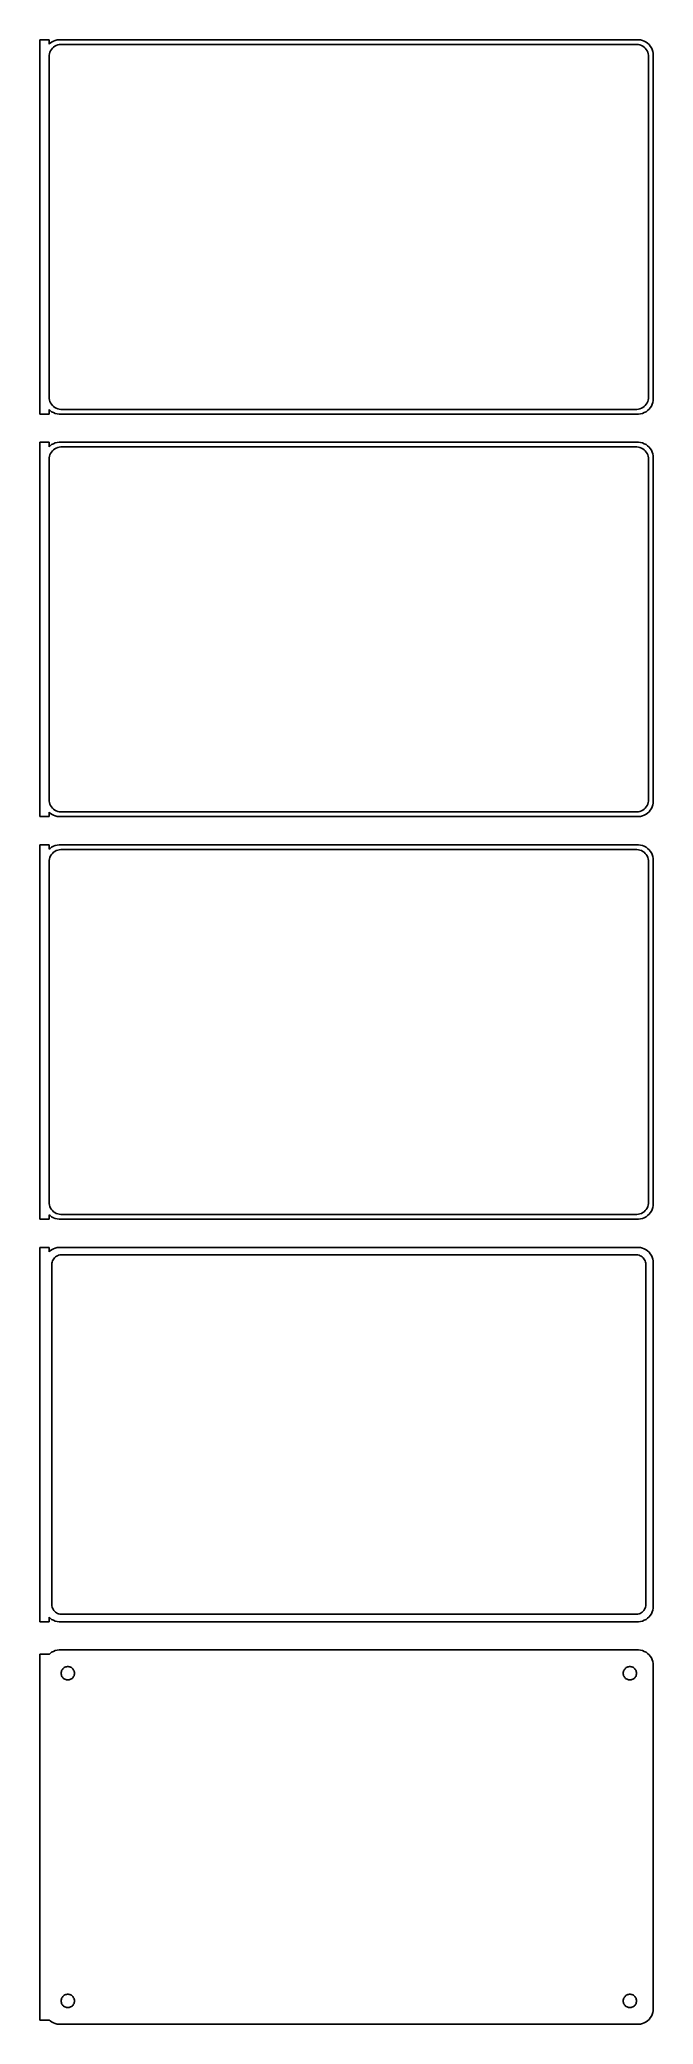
# Model space of a CAD drawing. Header units: metres. Extents: x -99 to 98, y 585 to 1221.
import ezdxf

# ---------------------------------------------------------------- set-up
doc = ezdxf.new("R2010")
doc.units = ezdxf.units.M

msp = doc.modelspace()

# ---------------------------------------------------------------- linework, layer by layer
for p, q in [((-96, 1220.99), (-99, 1220.99)), ((-99, 1220.99), (-99, 1101.01)), ((-96, 1219.56), (-96, 1220.99)), ((-95.6871, 1219.85), (-96, 1219.56)), ((-96, 1215.5), (-95.9685, 1216)), ((-96, 1106.5), (-96, 1215.5)), ((-95.9685, 1216), (-95.8743, 1216.49)), ((-95.8743, 1216.49), (-95.7191, 1216.97)), ((-95.7191, 1216.97), (-95.5052, 1217.43)), ((-95.1791, 1220.22), (-95.6871, 1219.85)), ((-95.5052, 1217.43), (-95.2361, 1217.85)), ((-95.2361, 1217.85), (-94.9159, 1218.24)), ((-94.6289, 1220.52), (-95.1791, 1220.22)), ((-94.9159, 1218.24), (-94.5497, 1218.58)), ((-94.0451, 1220.76), (-94.6289, 1220.52)), ((-94.5497, 1218.58), (-94.1433, 1218.88)), ((-94.1433, 1218.88), (-93.7031, 1219.12)), ((-93.4369, 1220.91), (-94.0451, 1220.76)), ((-93.7031, 1219.12), (-93.2361, 1219.3)), ((-92.8139, 1220.99), (-93.4369, 1220.91)), ((-93.2361, 1219.3), (-92.7495, 1219.43)), ((92.8139, 1220.99), (-92.8139, 1220.99)), ((-92.7495, 1219.43), (-92.2512, 1219.49)), ((-92.2512, 1219.49), (92.2512, 1219.49)), ((92.2512, 1219.49), (92.7495, 1219.43)), ((92.7495, 1219.43), (93.2361, 1219.3)), ((93.4369, 1220.91), (92.8139, 1220.99)), ((93.2361, 1219.3), (93.7031, 1219.12)), ((94.0451, 1220.76), (93.4369, 1220.91)), ((93.7031, 1219.12), (94.1433, 1218.88)), ((94.6289, 1220.52), (94.0451, 1220.76)), ((94.1433, 1218.88), (94.5497, 1218.58)), ((94.5497, 1218.58), (94.9159, 1218.24)), ((95.1791, 1220.22), (94.6289, 1220.52)), ((94.9159, 1218.24), (95.2361, 1217.85)), ((95.6871, 1219.85), (95.1791, 1220.22)), ((95.2361, 1217.85), (95.5052, 1217.43)), ((95.5052, 1217.43), (95.7191, 1216.97)), ((96.1448, 1219.42), (95.6871, 1219.85)), ((95.7191, 1216.97), (95.8743, 1216.49)), ((95.8743, 1216.49), (95.9685, 1216)), ((95.9685, 1216), (96, 1215.5)), ((96, 1215.5), (96, 1106.5)), ((96.5451, 1218.94), (96.1448, 1219.42)), ((96.8815, 1218.41), (96.5451, 1218.94)), ((97.1489, 1217.84), (96.8815, 1218.41)), ((97.3429, 1217.24), (97.1489, 1217.84)), ((97.4606, 1216.63), (97.3429, 1217.24)), ((97.5, 1216), (97.4606, 1216.63)), ((97.5, 1106), (97.5, 1216)), ((-99, 1101.01), (-96, 1101.01)), ((-95.9685, 1106), (-96, 1106.5)), ((-96, 1102.44), (-95.6871, 1102.15)), ((-96, 1101.01), (-96, 1102.44)), ((-95.8743, 1105.51), (-95.9685, 1106)), ((-95.7191, 1105.03), (-95.8743, 1105.51)), ((-95.5052, 1104.57), (-95.7191, 1105.03)), ((-95.6871, 1102.15), (-95.1791, 1101.78)), ((-95.2361, 1104.15), (-95.5052, 1104.57)), ((-94.9159, 1103.76), (-95.2361, 1104.15)), ((-95.1791, 1101.78), (-94.6289, 1101.48)), ((-94.5497, 1103.42), (-94.9159, 1103.76)), ((-94.6289, 1101.48), (-94.0451, 1101.24)), ((-94.1433, 1103.12), (-94.5497, 1103.42)), ((-93.7031, 1102.88), (-94.1433, 1103.12)), ((-94.0451, 1101.24), (-93.4369, 1101.09)), ((-93.2361, 1102.7), (-93.7031, 1102.88)), ((-93.4369, 1101.09), (-92.8139, 1101.01)), ((-92.7495, 1102.57), (-93.2361, 1102.7)), ((-92.8139, 1101.01), (92.8139, 1101.01)), ((-92.2512, 1102.51), (-92.7495, 1102.57)), ((92.2512, 1102.51), (-92.2512, 1102.51)), ((92.7495, 1102.57), (92.2512, 1102.51)), ((93.2361, 1102.7), (92.7495, 1102.57)), ((92.8139, 1101.01), (93.4369, 1101.09)), ((93.7031, 1102.88), (93.2361, 1102.7)), ((93.4369, 1101.09), (94.0451, 1101.24)), ((94.1433, 1103.12), (93.7031, 1102.88)), ((94.0451, 1101.24), (94.6289, 1101.48)), ((94.5497, 1103.42), (94.1433, 1103.12)), ((94.9159, 1103.76), (94.5497, 1103.42)), ((94.6289, 1101.48), (95.1791, 1101.78)), ((95.2361, 1104.15), (94.9159, 1103.76)), ((95.1791, 1101.78), (95.6871, 1102.15)), ((95.5052, 1104.57), (95.2361, 1104.15)), ((95.7191, 1105.03), (95.5052, 1104.57)), ((95.6871, 1102.15), (96.1448, 1102.58)), ((95.8743, 1105.51), (95.7191, 1105.03)), ((95.9685, 1106), (95.8743, 1105.51)), ((96, 1106.5), (95.9685, 1106)), ((96.1448, 1102.58), (96.5451, 1103.06)), ((96.5451, 1103.06), (96.8815, 1103.59)), ((96.8815, 1103.59), (97.1489, 1104.16)), ((97.1489, 1104.16), (97.3429, 1104.76)), ((97.3429, 1104.76), (97.4606, 1105.37)), ((97.4606, 1105.37), (97.5, 1106)), ((-96, 1091.99), (-99, 1091.99)), ((-99, 1091.99), (-99, 972.01)), ((-96, 1090.56), (-96, 1091.99)), ((-95.6871, 1090.85), (-96, 1090.56)), ((-95.8743, 1087.49), (-95.7191, 1087.97)), ((-95.7191, 1087.97), (-95.5052, 1088.43)), ((-95.1791, 1091.22), (-95.6871, 1090.85)), ((-95.5052, 1088.43), (-95.2361, 1088.85)), ((-95.2361, 1088.85), (-94.9159, 1089.24)), ((-94.6289, 1091.52), (-95.1791, 1091.22)), ((-94.9159, 1089.24), (-94.5497, 1089.58)), ((-94.0451, 1091.76), (-94.6289, 1091.52)), ((-94.5497, 1089.58), (-94.1433, 1089.88)), ((-94.1433, 1089.88), (-93.7031, 1090.12)), ((-93.4369, 1091.91), (-94.0451, 1091.76)), ((-93.7031, 1090.12), (-93.2361, 1090.3)), ((-92.8139, 1091.99), (-93.4369, 1091.91)), ((-93.2361, 1090.3), (-92.7495, 1090.43)), ((92.8139, 1091.99), (-92.8139, 1091.99)), ((-92.7495, 1090.43), (-92.2512, 1090.49)), ((-92.2512, 1090.49), (92.2512, 1090.49)), ((92.2512, 1090.49), (92.7495, 1090.43)), ((92.7495, 1090.43), (93.2361, 1090.3)), ((93.4369, 1091.91), (92.8139, 1091.99)), ((93.2361, 1090.3), (93.7031, 1090.12)), ((94.0451, 1091.76), (93.4369, 1091.91)), ((93.7031, 1090.12), (94.1433, 1089.88)), ((94.6289, 1091.52), (94.0451, 1091.76)), ((94.1433, 1089.88), (94.5497, 1089.58)), ((94.5497, 1089.58), (94.9159, 1089.24)), ((95.1791, 1091.22), (94.6289, 1091.52)), ((94.9159, 1089.24), (95.2361, 1088.85)), ((95.6871, 1090.85), (95.1791, 1091.22)), ((95.2361, 1088.85), (95.5052, 1088.43)), ((95.5052, 1088.43), (95.7191, 1087.97)), ((96.1448, 1090.42), (95.6871, 1090.85)), ((95.7191, 1087.97), (95.8743, 1087.49)), ((96.5451, 1089.94), (96.1448, 1090.42)), ((96.8815, 1089.41), (96.5451, 1089.94)), ((97.1489, 1088.84), (96.8815, 1089.41)), ((97.3429, 1088.24), (97.1489, 1088.84)), ((97.4606, 1087.63), (97.3429, 1088.24)), ((97.5, 1087), (97.4606, 1087.63)), ((-96, 1086.5), (-95.9685, 1087)), ((-96, 977.5), (-96, 1086.5)), ((-95.9685, 1087), (-95.8743, 1087.49)), ((95.8743, 1087.49), (95.9685, 1087)), ((95.9685, 1087), (96, 1086.5)), ((96, 1086.5), (96, 977.5)), ((97.5, 977), (97.5, 1087)), ((-95.9685, 976.999), (-96, 977.5)), ((-96, 973.441), (-95.6871, 973.147)), ((-96, 972.01), (-96, 973.441)), ((-95.8743, 976.505), (-95.9685, 976.999)), ((-95.7191, 976.028), (-95.8743, 976.505)), ((-95.5052, 975.573), (-95.7191, 976.028)), ((-95.6871, 973.147), (-95.1791, 972.778)), ((-95.2361, 975.149), (-95.5052, 975.573)), ((-94.9159, 974.762), (-95.2361, 975.149)), ((-94.5497, 974.418), (-94.9159, 974.762)), ((-94.1433, 974.123), (-94.5497, 974.418)), ((-93.7031, 973.881), (-94.1433, 974.123)), ((-93.2361, 973.696), (-93.7031, 973.881)), ((-92.7495, 973.571), (-93.2361, 973.696)), ((-92.2512, 973.508), (-92.7495, 973.571)), ((92.2512, 973.508), (-92.2512, 973.508)), ((92.7495, 973.571), (92.2512, 973.508)), ((93.2361, 973.696), (92.7495, 973.571)), ((93.7031, 973.881), (93.2361, 973.696)), ((94.1433, 974.123), (93.7031, 973.881)), ((94.5497, 974.418), (94.1433, 974.123)), ((94.9159, 974.762), (94.5497, 974.418)), ((95.2361, 975.149), (94.9159, 974.762)), ((95.1791, 972.778), (95.6871, 973.147)), ((95.5052, 975.573), (95.2361, 975.149)), ((95.7191, 976.028), (95.5052, 975.573)), ((95.6871, 973.147), (96.1448, 973.577)), ((95.8743, 976.505), (95.7191, 976.028)), ((95.9685, 976.999), (95.8743, 976.505)), ((96, 977.5), (95.9685, 976.999)), ((96.1448, 973.577), (96.5451, 974.061)), ((96.5451, 974.061), (96.8815, 974.591)), ((96.8815, 974.591), (97.1489, 975.159)), ((97.1489, 975.159), (97.3429, 975.757)), ((97.3429, 975.757), (97.4606, 976.373)), ((97.4606, 976.373), (97.5, 977)), ((-99, 972.01), (-96, 972.01)), ((-95.1791, 972.778), (-94.6289, 972.476)), ((-94.6289, 972.476), (-94.0451, 972.245)), ((-94.0451, 972.245), (-93.4369, 972.089)), ((-93.4369, 972.089), (-92.8139, 972.01)), ((-92.8139, 972.01), (92.8139, 972.01)), ((92.8139, 972.01), (93.4369, 972.089)), ((93.4369, 972.089), (94.0451, 972.245)), ((94.0451, 972.245), (94.6289, 972.476)), ((94.6289, 972.476), (95.1791, 972.778)), ((-96, 962.99), (-99, 962.99)), ((-99, 962.99), (-99, 843.01)), ((-96, 961.559), (-96, 962.99)), ((-95.6871, 961.853), (-96, 961.559)), ((-95.1791, 962.222), (-95.6871, 961.853)), ((-94.6289, 962.524), (-95.1791, 962.222)), ((-94.9159, 960.238), (-94.5497, 960.582)), ((-94.0451, 962.755), (-94.6289, 962.524)), ((-94.5497, 960.582), (-94.1433, 960.877)), ((-94.1433, 960.877), (-93.7031, 961.119)), ((-93.4369, 962.911), (-94.0451, 962.755)), ((-93.7031, 961.119), (-93.2361, 961.304)), ((-92.8139, 962.99), (-93.4369, 962.911)), ((-93.2361, 961.304), (-92.7495, 961.429)), ((92.8139, 962.99), (-92.8139, 962.99)), ((-92.7495, 961.429), (-92.2512, 961.492)), ((-92.2512, 961.492), (92.2512, 961.492)), ((92.2512, 961.492), (92.7495, 961.429)), ((92.7495, 961.429), (93.2361, 961.304)), ((93.4369, 962.911), (92.8139, 962.99)), ((93.2361, 961.304), (93.7031, 961.119)), ((94.0451, 962.755), (93.4369, 962.911)), ((93.7031, 961.119), (94.1433, 960.877)), ((94.6289, 962.524), (94.0451, 962.755)), ((94.1433, 960.877), (94.5497, 960.582)), ((94.5497, 960.582), (94.9159, 960.238)), ((95.1791, 962.222), (94.6289, 962.524)), ((95.6871, 961.853), (95.1791, 962.222)), ((96.1448, 961.423), (95.6871, 961.853)), ((96.5451, 960.939), (96.1448, 961.423)), ((96.8815, 960.409), (96.5451, 960.939)), ((97.1489, 959.841), (96.8815, 960.409)), ((-96, 957.5), (-95.9685, 958.001)), ((-96, 848.5), (-96, 957.5)), ((-95.9685, 958.001), (-95.8743, 958.495)), ((-95.8743, 958.495), (-95.7191, 958.972)), ((-95.7191, 958.972), (-95.5052, 959.427)), ((-95.5052, 959.427), (-95.2361, 959.851)), ((-95.2361, 959.851), (-94.9159, 960.238)), ((94.9159, 960.238), (95.2361, 959.851)), ((95.2361, 959.851), (95.5052, 959.427)), ((95.5052, 959.427), (95.7191, 958.972)), ((95.7191, 958.972), (95.8743, 958.495)), ((95.8743, 958.495), (95.9685, 958.001)), ((95.9685, 958.001), (96, 957.5)), ((96, 957.5), (96, 848.5)), ((97.3429, 959.243), (97.1489, 959.841)), ((97.4606, 958.627), (97.3429, 959.243)), ((97.5, 958), (97.4606, 958.627)), ((97.5, 848), (97.5, 958)), ((-95.9685, 847.999), (-96, 848.5)), ((-95.8743, 847.505), (-95.9685, 847.999)), ((-95.7191, 847.028), (-95.8743, 847.505)), ((-95.5052, 846.573), (-95.7191, 847.028)), ((-95.2361, 846.149), (-95.5052, 846.573)), ((-94.9159, 845.762), (-95.2361, 846.149)), ((95.2361, 846.149), (94.9159, 845.762)), ((95.5052, 846.573), (95.2361, 846.149)), ((95.7191, 847.028), (95.5052, 846.573)), ((95.8743, 847.505), (95.7191, 847.028)), ((95.9685, 847.999), (95.8743, 847.505)), ((96, 848.5), (95.9685, 847.999)), ((96.8815, 845.591), (97.1489, 846.159)), ((97.1489, 846.159), (97.3429, 846.757)), ((97.3429, 846.757), (97.4606, 847.373)), ((97.4606, 847.373), (97.5, 848)), ((-99, 843.01), (-96, 843.01)), ((-96, 844.441), (-95.6871, 844.147)), ((-96, 843.01), (-96, 844.441)), ((-95.6871, 844.147), (-95.1791, 843.778)), ((-95.1791, 843.778), (-94.6289, 843.476)), ((-94.5497, 845.418), (-94.9159, 845.762)), ((-94.6289, 843.476), (-94.0451, 843.245)), ((-94.1433, 845.123), (-94.5497, 845.418)), ((-93.7031, 844.881), (-94.1433, 845.123)), ((-94.0451, 843.245), (-93.4369, 843.089)), ((-93.2361, 844.696), (-93.7031, 844.881)), ((-93.4369, 843.089), (-92.8139, 843.01)), ((-92.7495, 844.571), (-93.2361, 844.696)), ((-92.8139, 843.01), (92.8139, 843.01)), ((-92.2512, 844.508), (-92.7495, 844.571)), ((92.2512, 844.508), (-92.2512, 844.508)), ((92.7495, 844.571), (92.2512, 844.508)), ((93.2361, 844.696), (92.7495, 844.571)), ((92.8139, 843.01), (93.4369, 843.089)), ((93.7031, 844.881), (93.2361, 844.696)), ((93.4369, 843.089), (94.0451, 843.245)), ((94.1433, 845.123), (93.7031, 844.881)), ((94.0451, 843.245), (94.6289, 843.476)), ((94.5497, 845.418), (94.1433, 845.123)), ((94.9159, 845.762), (94.5497, 845.418)), ((94.6289, 843.476), (95.1791, 843.778)), ((95.1791, 843.778), (95.6871, 844.147)), ((95.6871, 844.147), (96.1448, 844.577)), ((96.1448, 844.577), (96.5451, 845.061)), ((96.5451, 845.061), (96.8815, 845.591)), ((-96, 833.979), (-99, 833.979)), ((-99, 833.979), (-99, 714.021)), ((-96, 832.559), (-96, 833.979)), ((-95.1791, 833.222), (-95.6871, 832.853)), ((-94.6289, 833.524), (-95.1791, 833.222)), ((-94.0451, 833.755), (-94.6289, 833.524)), ((-93.4369, 833.911), (-94.0451, 833.755)), ((-92.8139, 833.99), (-93.4369, 833.911)), ((92.8139, 833.99), (-92.8139, 833.99)), ((93.4369, 833.911), (92.8139, 833.99)), ((94.0451, 833.755), (93.4369, 833.911)), ((94.6289, 833.524), (94.0451, 833.755)), ((95.1791, 833.222), (94.6289, 833.524)), ((95.6871, 832.853), (95.1791, 833.222)), ((-95.6871, 832.853), (-96, 832.559)), ((-95.1129, 828.5), (-95.0884, 828.89)), ((-95.1129, 719.5), (-95.1129, 828.5)), ((-95.0884, 828.89), (-95.0151, 829.274)), ((-95.0151, 829.274), (-94.8943, 829.646)), ((-94.8943, 829.646), (-94.7279, 830)), ((-94.7279, 830), (-94.5184, 830.33)), ((-94.5184, 830.33), (-94.2692, 830.631)), ((-94.2692, 830.631), (-93.9843, 830.899)), ((-93.9843, 830.899), (-93.668, 831.128)), ((-93.668, 831.128), (-93.3254, 831.317)), ((-93.3254, 831.317), (-92.9619, 831.461)), ((-92.9619, 831.461), (-92.5833, 831.558)), ((-92.5833, 831.558), (-92.1955, 831.607)), ((-92.1955, 831.607), (92.1955, 831.607)), ((92.1955, 831.607), (92.5833, 831.558)), ((92.5833, 831.558), (92.9619, 831.461)), ((92.9619, 831.461), (93.3254, 831.317)), ((93.3254, 831.317), (93.668, 831.128)), ((93.668, 831.128), (93.9843, 830.899)), ((93.9843, 830.899), (94.2692, 830.631)), ((94.2692, 830.631), (94.5184, 830.33)), ((94.5184, 830.33), (94.7279, 830)), ((94.7279, 830), (94.8943, 829.646)), ((94.8943, 829.646), (95.0151, 829.274)), ((95.0151, 829.274), (95.0884, 828.89)), ((95.0884, 828.89), (95.1129, 828.5)), ((95.1129, 828.5), (95.1129, 719.5)), ((96.1448, 832.423), (95.6871, 832.853)), ((96.5451, 831.939), (96.1448, 832.423)), ((96.8815, 831.409), (96.5451, 831.939)), ((97.1489, 830.841), (96.8815, 831.409)), ((97.3429, 830.243), (97.1489, 830.841)), ((97.4606, 829.627), (97.3429, 830.243)), ((97.5, 829), (97.4606, 829.627)), ((97.5, 719), (97.5, 829)), ((-95.0884, 719.11), (-95.1129, 719.5)), ((-95.0151, 718.726), (-95.0884, 719.11)), ((-94.8943, 718.354), (-95.0151, 718.726)), ((95.0151, 718.726), (94.8943, 718.354)), ((95.0884, 719.11), (95.0151, 718.726)), ((95.1129, 719.5), (95.0884, 719.11)), ((97.4606, 718.373), (97.5, 719)), ((-99, 714.021), (-96, 714.021)), ((-96, 714.021), (-96, 715.441)), ((-96, 715.441), (-95.6871, 715.147)), ((-95.6871, 715.147), (-95.1791, 714.778)), ((-95.1791, 714.778), (-94.6289, 714.476)), ((-94.7279, 718), (-94.8943, 718.354)), ((-94.5184, 717.67), (-94.7279, 718)), ((-94.6289, 714.476), (-94.0451, 714.245)), ((-94.2692, 717.369), (-94.5184, 717.67)), ((-93.9843, 717.101), (-94.2692, 717.369)), ((-94.0451, 714.245), (-93.4369, 714.089)), ((-93.668, 716.872), (-93.9843, 717.101)), ((-93.3254, 716.683), (-93.668, 716.872)), ((-93.4369, 714.089), (-92.8139, 714.01)), ((-92.9619, 716.539), (-93.3254, 716.683)), ((-92.5833, 716.442), (-92.9619, 716.539)), ((-92.8139, 714.01), (92.8139, 714.01)), ((-92.1955, 716.393), (-92.5833, 716.442)), ((92.1955, 716.393), (-92.1955, 716.393)), ((92.5833, 716.442), (92.1955, 716.393)), ((92.9619, 716.539), (92.5833, 716.442)), ((92.8139, 714.01), (93.4369, 714.089)), ((93.3254, 716.683), (92.9619, 716.539)), ((93.668, 716.872), (93.3254, 716.683)), ((93.4369, 714.089), (94.0451, 714.245)), ((93.9843, 717.101), (93.668, 716.872)), ((94.2692, 717.369), (93.9843, 717.101)), ((94.0451, 714.245), (94.6289, 714.476)), ((94.5184, 717.67), (94.2692, 717.369)), ((94.7279, 718), (94.5184, 717.67)), ((94.6289, 714.476), (95.1791, 714.778)), ((94.8943, 718.354), (94.7279, 718)), ((95.1791, 714.778), (95.6871, 715.147)), ((95.6871, 715.147), (96.1448, 715.577)), ((96.1448, 715.577), (96.5451, 716.061)), ((96.5451, 716.061), (96.8815, 716.591)), ((96.8815, 716.591), (97.1489, 717.159)), ((97.1489, 717.159), (97.3429, 717.757)), ((97.3429, 717.757), (97.4606, 718.373)), ((-96, 703.653), (-99, 703.653)), ((-99, 703.653), (-99, 586.347)), ((-95.6871, 703.853), (-96, 703.559)), ((-96, 703.559), (-96, 703.653)), ((-95.1791, 704.222), (-95.6871, 703.853)), ((-94.6289, 704.524), (-95.1791, 704.222)), ((-94.0451, 704.755), (-94.6289, 704.524)), ((-93.4369, 704.911), (-94.0451, 704.755)), ((-92.8139, 704.99), (-93.4369, 704.911)), ((92.8139, 704.99), (-92.8139, 704.99)), ((-90.6598, 699.531), (-90.4001, 699.597)), ((-90.4001, 699.597), (-90.1341, 699.631)), ((-90.1341, 699.631), (-89.8659, 699.631)), ((-89.8659, 699.631), (-89.5999, 699.597)), ((-89.5999, 699.597), (-89.3401, 699.531)), ((89.3401, 699.531), (89.5999, 699.597)), ((89.5999, 699.597), (89.8659, 699.631)), ((89.8659, 699.631), (90.1341, 699.631)), ((90.1341, 699.631), (90.4001, 699.597)), ((90.4001, 699.597), (90.6598, 699.531)), ((93.4369, 704.911), (92.8139, 704.99)), ((94.0451, 704.755), (93.4369, 704.911)), ((94.6289, 704.524), (94.0451, 704.755)), ((95.1791, 704.222), (94.6289, 704.524)), ((95.6871, 703.853), (95.1791, 704.222)), ((96.1448, 703.423), (95.6871, 703.853)), ((96.5451, 702.939), (96.1448, 703.423)), ((96.8815, 702.409), (96.5451, 702.939)), ((97.1489, 701.841), (96.8815, 702.409)), ((97.3429, 701.243), (97.1489, 701.841)), ((97.4606, 700.627), (97.3429, 701.243)), ((97.5, 700), (97.4606, 700.627)), ((97.5, 590), (97.5, 700)), ((-92.1353, 697.5), (-92.1185, 697.768)), ((-92.1185, 697.232), (-92.1353, 697.5)), ((-92.1185, 697.768), (-92.0682, 698.031)), ((-92.0682, 696.969), (-92.1185, 697.232)), ((-92.0682, 698.031), (-91.9853, 698.286)), ((-91.9853, 696.714), (-92.0682, 696.969)), ((-91.9853, 698.286), (-91.8712, 698.529)), ((-91.8712, 696.471), (-91.9853, 696.714)), ((-91.8712, 698.529), (-91.7275, 698.755)), ((-91.7275, 696.245), (-91.8712, 696.471)), ((-91.7275, 698.755), (-91.5566, 698.962)), ((-91.5566, 696.038), (-91.7275, 696.245)), ((-91.5566, 698.962), (-91.3611, 699.145)), ((-91.3611, 695.855), (-91.5566, 696.038)), ((-91.3611, 699.145), (-91.1441, 699.303)), ((-91.1441, 695.697), (-91.3611, 695.855)), ((-91.1441, 699.303), (-90.9092, 699.432)), ((-90.9092, 695.568), (-91.1441, 695.697)), ((-90.9092, 699.432), (-90.6598, 699.531)), ((-90.6598, 695.469), (-90.9092, 695.568)), ((-90.4001, 695.403), (-90.6598, 695.469)), ((-90.1341, 695.369), (-90.4001, 695.403)), ((-89.8659, 695.369), (-90.1341, 695.369)), ((-89.5999, 695.403), (-89.8659, 695.369)), ((-89.3401, 695.469), (-89.5999, 695.403)), ((-89.3401, 699.531), (-89.0908, 699.432)), ((-89.0908, 695.568), (-89.3401, 695.469)), ((-89.0908, 699.432), (-88.8559, 699.303)), ((-88.8559, 695.697), (-89.0908, 695.568)), ((-88.8559, 699.303), (-88.6389, 699.145)), ((-88.6389, 695.855), (-88.8559, 695.697)), ((-88.6389, 699.145), (-88.4434, 698.962)), ((-88.4434, 696.038), (-88.6389, 695.855)), ((-88.4434, 698.962), (-88.2725, 698.755)), ((-88.2725, 696.245), (-88.4434, 696.038)), ((-88.2725, 698.755), (-88.1288, 698.529)), ((-88.1288, 696.471), (-88.2725, 696.245)), ((-88.1288, 698.529), (-88.0146, 698.286)), ((-88.0146, 696.714), (-88.1288, 696.471)), ((-88.0146, 698.286), (-87.9318, 698.031)), ((-87.9318, 696.969), (-88.0146, 696.714)), ((-87.9318, 698.031), (-87.8815, 697.768)), ((-87.8815, 697.232), (-87.9318, 696.969)), ((-87.8815, 697.768), (-87.8647, 697.5)), ((-87.8647, 697.5), (-87.8815, 697.232)), ((87.8647, 697.5), (87.8815, 697.768)), ((87.8815, 697.232), (87.8647, 697.5)), ((87.8815, 697.768), (87.9318, 698.031)), ((87.9318, 696.969), (87.8815, 697.232)), ((87.9318, 698.031), (88.0146, 698.286)), ((88.0146, 696.714), (87.9318, 696.969)), ((88.0146, 698.286), (88.1288, 698.529)), ((88.1288, 696.471), (88.0146, 696.714)), ((88.1288, 698.529), (88.2725, 698.755)), ((88.2725, 696.245), (88.1288, 696.471)), ((88.2725, 698.755), (88.4434, 698.962)), ((88.4434, 696.038), (88.2725, 696.245)), ((88.4434, 698.962), (88.6389, 699.145)), ((88.6389, 695.855), (88.4434, 696.038)), ((88.6389, 699.145), (88.8559, 699.303)), ((88.8559, 695.697), (88.6389, 695.855)), ((88.8559, 699.303), (89.0908, 699.432)), ((89.0908, 695.568), (88.8559, 695.697)), ((89.0908, 699.432), (89.3401, 699.531)), ((89.3401, 695.469), (89.0908, 695.568)), ((89.5999, 695.403), (89.3401, 695.469)), ((89.8659, 695.369), (89.5999, 695.403)), ((90.1341, 695.369), (89.8659, 695.369)), ((90.4001, 695.403), (90.1341, 695.369)), ((90.6598, 695.469), (90.4001, 695.403)), ((90.6598, 699.531), (90.9092, 699.432)), ((90.9092, 695.568), (90.6598, 695.469)), ((90.9092, 699.432), (91.1441, 699.303)), ((91.1441, 695.697), (90.9092, 695.568)), ((91.1441, 699.303), (91.3611, 699.145)), ((91.3611, 695.855), (91.1441, 695.697)), ((91.3611, 699.145), (91.5566, 698.962)), ((91.5566, 696.038), (91.3611, 695.855)), ((91.5566, 698.962), (91.7275, 698.755)), ((91.7275, 696.245), (91.5566, 696.038)), ((91.7275, 698.755), (91.8712, 698.529)), ((91.8712, 696.471), (91.7275, 696.245)), ((91.8712, 698.529), (91.9853, 698.286)), ((91.9853, 696.714), (91.8712, 696.471)), ((91.9853, 698.286), (92.0682, 698.031)), ((92.0682, 696.969), (91.9853, 696.714)), ((92.0682, 698.031), (92.1185, 697.768)), ((92.1185, 697.232), (92.0682, 696.969)), ((92.1185, 697.768), (92.1353, 697.5)), ((92.1353, 697.5), (92.1185, 697.232)), ((-92.1353, 592.5), (-92.1185, 592.768)), ((-92.1185, 592.232), (-92.1353, 592.5)), ((-92.1185, 592.768), (-92.0682, 593.031)), ((-92.0682, 591.969), (-92.1185, 592.232)), ((-92.0682, 593.031), (-91.9853, 593.286)), ((-91.9853, 591.714), (-92.0682, 591.969)), ((-91.9853, 593.286), (-91.8712, 593.529)), ((-91.8712, 591.471), (-91.9853, 591.714)), ((-91.8712, 593.529), (-91.7275, 593.755)), ((-91.7275, 591.245), (-91.8712, 591.471)), ((-91.7275, 593.755), (-91.5566, 593.962)), ((-91.5566, 593.962), (-91.3611, 594.145)), ((-91.3611, 594.145), (-91.1441, 594.303)), ((-91.1441, 594.303), (-90.9092, 594.432)), ((-90.9092, 594.432), (-90.6598, 594.531)), ((-90.6598, 594.531), (-90.4001, 594.597)), ((-90.4001, 594.597), (-90.1341, 594.631)), ((-90.1341, 594.631), (-89.8659, 594.631)), ((-89.8659, 594.631), (-89.5999, 594.597)), ((-89.5999, 594.597), (-89.3401, 594.531)), ((-89.3401, 594.531), (-89.0908, 594.432)), ((-89.0908, 594.432), (-88.8559, 594.303)), ((-88.8559, 594.303), (-88.6389, 594.145)), ((-88.6389, 594.145), (-88.4434, 593.962)), ((-88.4434, 593.962), (-88.2725, 593.755)), ((-88.2725, 593.755), (-88.1288, 593.529)), ((-88.1288, 591.471), (-88.2725, 591.245)), ((-88.1288, 593.529), (-88.0146, 593.286)), ((-88.0146, 591.714), (-88.1288, 591.471)), ((-88.0146, 593.286), (-87.9318, 593.031)), ((-87.9318, 591.969), (-88.0146, 591.714)), ((-87.9318, 593.031), (-87.8815, 592.768)), ((-87.8815, 592.232), (-87.9318, 591.969)), ((-87.8815, 592.768), (-87.8647, 592.5)), ((-87.8647, 592.5), (-87.8815, 592.232)), ((87.8647, 592.5), (87.8815, 592.768)), ((87.8815, 592.232), (87.8647, 592.5)), ((87.8815, 592.768), (87.9318, 593.031)), ((87.9318, 591.969), (87.8815, 592.232)), ((87.9318, 593.031), (88.0146, 593.286)), ((88.0146, 591.714), (87.9318, 591.969)), ((88.0146, 593.286), (88.1288, 593.529)), ((88.1288, 591.471), (88.0146, 591.714)), ((88.1288, 593.529), (88.2725, 593.755)), ((88.2725, 591.245), (88.1288, 591.471)), ((88.2725, 593.755), (88.4434, 593.962)), ((88.4434, 593.962), (88.6389, 594.145)), ((88.6389, 594.145), (88.8559, 594.303)), ((88.8559, 594.303), (89.0908, 594.432)), ((89.0908, 594.432), (89.3401, 594.531)), ((89.3401, 594.531), (89.5999, 594.597)), ((89.5999, 594.597), (89.8659, 594.631)), ((89.8659, 594.631), (90.1341, 594.631)), ((90.1341, 594.631), (90.4001, 594.597)), ((90.4001, 594.597), (90.6598, 594.531)), ((90.6598, 594.531), (90.9092, 594.432)), ((90.9092, 594.432), (91.1441, 594.303)), ((91.1441, 594.303), (91.3611, 594.145)), ((91.3611, 594.145), (91.5566, 593.962)), ((91.5566, 593.962), (91.7275, 593.755)), ((91.7275, 593.755), (91.8712, 593.529)), ((91.8712, 591.471), (91.7275, 591.245)), ((91.8712, 593.529), (91.9853, 593.286)), ((91.9853, 591.714), (91.8712, 591.471)), ((91.9853, 593.286), (92.0682, 593.031)), ((92.0682, 591.969), (91.9853, 591.714)), ((92.0682, 593.031), (92.1185, 592.768)), ((92.1185, 592.232), (92.0682, 591.969)), ((92.1185, 592.768), (92.1353, 592.5)), ((92.1353, 592.5), (92.1185, 592.232)), ((-99, 586.347), (-96, 586.347)), ((-96, 586.347), (-96, 586.441)), ((-96, 586.441), (-95.6871, 586.147)), ((-95.6871, 586.147), (-95.1791, 585.778)), ((-95.1791, 585.778), (-94.6289, 585.476)), ((-94.6289, 585.476), (-94.0451, 585.245)), ((-94.0451, 585.245), (-93.4369, 585.089)), ((-91.5566, 591.038), (-91.7275, 591.245)), ((-91.3611, 590.855), (-91.5566, 591.038)), ((-91.1441, 590.697), (-91.3611, 590.855)), ((-90.9092, 590.568), (-91.1441, 590.697)), ((-90.6598, 590.469), (-90.9092, 590.568)), ((-90.4001, 590.403), (-90.6598, 590.469)), ((-90.1341, 590.369), (-90.4001, 590.403)), ((-89.8659, 590.369), (-90.1341, 590.369)), ((-89.5999, 590.403), (-89.8659, 590.369)), ((-89.3401, 590.469), (-89.5999, 590.403)), ((-89.0908, 590.568), (-89.3401, 590.469)), ((-88.8559, 590.697), (-89.0908, 590.568)), ((-88.6389, 590.855), (-88.8559, 590.697)), ((-88.4434, 591.038), (-88.6389, 590.855)), ((-88.2725, 591.245), (-88.4434, 591.038)), ((88.4434, 591.038), (88.2725, 591.245)), ((88.6389, 590.855), (88.4434, 591.038)), ((88.8559, 590.697), (88.6389, 590.855)), ((89.0908, 590.568), (88.8559, 590.697)), ((89.3401, 590.469), (89.0908, 590.568)), ((89.5999, 590.403), (89.3401, 590.469)), ((89.8659, 590.369), (89.5999, 590.403)), ((90.1341, 590.369), (89.8659, 590.369)), ((90.4001, 590.403), (90.1341, 590.369)), ((90.6598, 590.469), (90.4001, 590.403)), ((90.9092, 590.568), (90.6598, 590.469)), ((91.1441, 590.697), (90.9092, 590.568)), ((91.3611, 590.855), (91.1441, 590.697)), ((91.5566, 591.038), (91.3611, 590.855)), ((91.7275, 591.245), (91.5566, 591.038)), ((93.4369, 585.089), (94.0451, 585.245)), ((94.0451, 585.245), (94.6289, 585.476)), ((94.6289, 585.476), (95.1791, 585.778)), ((95.1791, 585.778), (95.6871, 586.147)), ((95.6871, 586.147), (96.1448, 586.577)), ((96.1448, 586.577), (96.5451, 587.061)), ((96.5451, 587.061), (96.8815, 587.591)), ((96.8815, 587.591), (97.1489, 588.159)), ((97.1489, 588.159), (97.3429, 588.757)), ((97.3429, 588.757), (97.4606, 589.373)), ((97.4606, 589.373), (97.5, 590)), ((-93.4369, 585.089), (-92.8139, 585.01)), ((-92.8139, 585.01), (92.8139, 585.01)), ((92.8139, 585.01), (93.4369, 585.089))]:
    msp.add_line(p, q)

doc.saveas('drawing.dxf')
